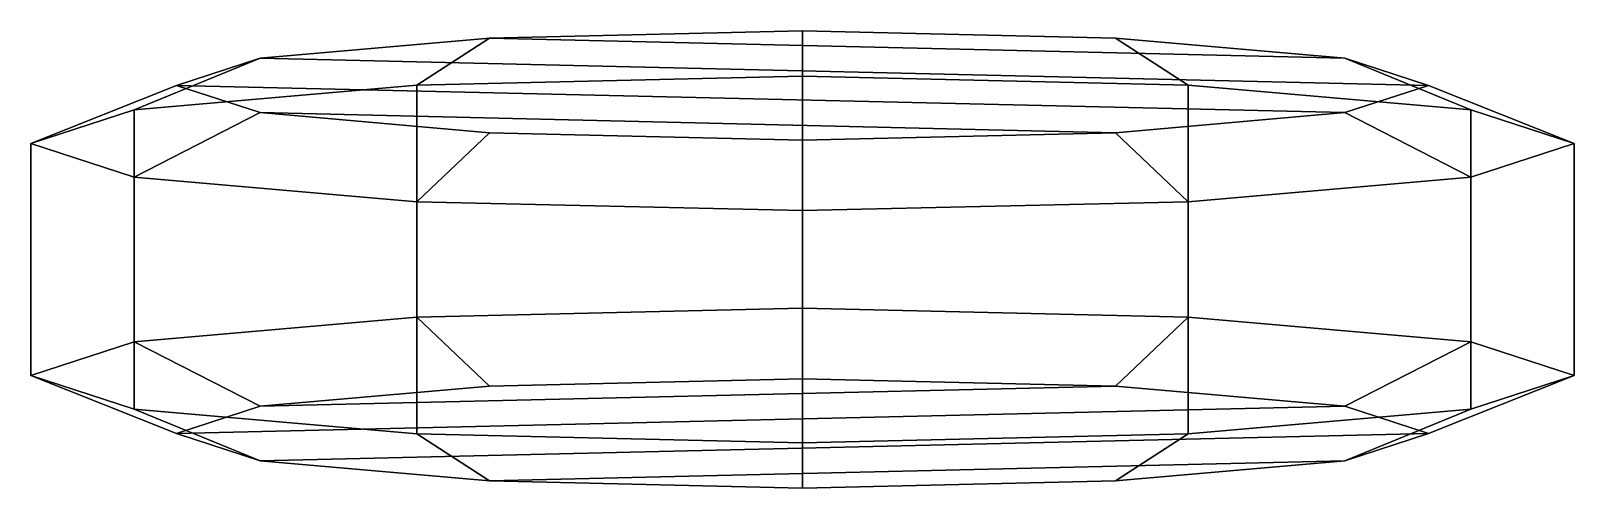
# Model space of a CAD drawing. Extents: x -0.53 to 0.53, y -2.14 to -1.82.
import ezdxf

# ---------------------------------------------------------------- set-up
doc = ezdxf.new("R2010")
doc.units = 0
doc.layers.add('WHEELS', color=2, linetype='CONTINUOUS')

msp = doc.modelspace()

# ---------------------------------------------------------------- linework, layer by layer
at = {"layer": 'WHEELS'}
for points in [[(-0.265, -1.8598, 1.7907), (0, -1.8537, 1.8615), (0, -1.8225, 1.7584), (-0.215, -1.8275, 1.701)], [(0.3724, -1.8413, 1.5442), (-0.215, -1.8275, 1.701), (0, -1.8225, 1.7584), (0.215, -1.8275, 1.701)], [(0, -1.8537, 1.8615), (0.265, -1.8598, 1.7907), (0.215, -1.8275, 1.701), (0, -1.8225, 1.7584)], [(-0.459, -1.8768, 1.5975), (-0.265, -1.8598, 1.7907), (-0.215, -1.8275, 1.701), (-0.3724, -1.8413, 1.5442)], [(0.43, -1.86, 1.33), (-0.3724, -1.8413, 1.5442), (-0.215, -1.8275, 1.701), (0.3724, -1.8413, 1.5442)], [(0.265, -1.8598, 1.7907), (0.459, -1.8768, 1.5975), (0.3724, -1.8413, 1.5442), (0.215, -1.8275, 1.701)], [(-0.53, -1.8998, 1.3335), (-0.459, -1.8768, 1.5975), (-0.3724, -1.8413, 1.5442), (-0.43, -1.86, 1.33)], [(0.3724, -1.8787, 1.1158), (-0.43, -1.86, 1.33), (-0.3724, -1.8413, 1.5442), (0.43, -1.86, 1.33)], [(0.459, -1.8768, 1.5975), (0.53, -1.8998, 1.3335), (0.43, -1.86, 1.33), (0.3724, -1.8413, 1.5442)], [(0, -1.8537, 1.8615), (-0.265, -1.8598, 1.7907), (-0.265, -2.0192, 1.8047), (0, -2.013, 1.8754)], [(0.265, -1.8598, 1.7907), (0, -1.8537, 1.8615), (0, -2.013, 1.8754), (0.265, -2.0192, 1.8047)], [(-0.459, -1.9229, 1.0695), (-0.53, -1.8998, 1.3335), (-0.43, -1.86, 1.33), (-0.3724, -1.8787, 1.1158)], [(-0.265, -1.8598, 1.7907), (-0.459, -1.8768, 1.5975), (-0.459, -2.0361, 1.6114), (-0.265, -2.0192, 1.8047)], [(0.215, -1.8925, 0.959), (-0.3724, -1.8787, 1.1158), (-0.43, -1.86, 1.33), (0.3724, -1.8787, 1.1158)], [(0.459, -1.8768, 1.5975), (0.265, -1.8598, 1.7907), (0.265, -2.0192, 1.8047), (0.459, -2.0361, 1.6114)], [(0.53, -1.8998, 1.3335), (0.459, -1.9229, 1.0695), (0.3724, -1.8787, 1.1158), (0.43, -1.86, 1.33)], [(-0.459, -1.8768, 1.5975), (-0.53, -1.8998, 1.3335), (-0.53, -2.0592, 1.3474), (-0.459, -2.0361, 1.6114)], [(-0.265, -1.9399, 0.8762), (-0.459, -1.9229, 1.0695), (-0.3724, -1.8787, 1.1158), (-0.215, -1.8925, 0.959)], [(0, -1.8975, 0.9016), (-0.215, -1.8925, 0.959), (-0.3724, -1.8787, 1.1158), (0.215, -1.8925, 0.959)], [(0.459, -1.9229, 1.0695), (0.265, -1.9399, 0.8762), (0.215, -1.8925, 0.959), (0.3724, -1.8787, 1.1158)], [(0.53, -1.8998, 1.3335), (0.459, -1.8768, 1.5975), (0.459, -2.0361, 1.6114), (0.53, -2.0592, 1.3474)], [(0, -1.946, 0.8055), (-0.265, -1.9399, 0.8762), (-0.215, -1.8925, 0.959), (0, -1.8975, 0.9016)], [(0.265, -1.9399, 0.8762), (0, -1.946, 0.8055), (0, -1.8975, 0.9016), (0.215, -1.8925, 0.959)], [(-0.53, -1.8998, 1.3335), (-0.459, -1.9229, 1.0695), (-0.459, -2.0823, 1.0834), (-0.53, -2.0592, 1.3474)], [(0.459, -1.9229, 1.0695), (0.53, -1.8998, 1.3335), (0.53, -2.0592, 1.3474), (0.459, -2.0823, 1.0834)], [(-0.459, -1.9229, 1.0695), (-0.265, -1.9399, 0.8762), (-0.265, -2.0992, 0.8902), (-0.459, -2.0823, 1.0834)], [(0.265, -1.9399, 0.8762), (0.459, -1.9229, 1.0695), (0.459, -2.0823, 1.0834), (0.265, -2.0992, 0.8902)], [(-0.265, -1.9399, 0.8762), (0, -1.946, 0.8055), (0, -2.1054, 0.8194), (-0.265, -2.0992, 0.8902)], [(0, -1.946, 0.8055), (0.265, -1.9399, 0.8762), (0.265, -2.0992, 0.8902), (0, -2.1054, 0.8194)], [(0, -2.013, 1.8754), (-0.265, -2.0192, 1.8047), (-0.215, -2.0666, 1.7219), (0, -2.0616, 1.7793)], [(0.265, -2.0192, 1.8047), (0, -2.013, 1.8754), (0, -2.0616, 1.7793), (0.215, -2.0666, 1.7219)], [(-0.265, -2.0192, 1.8047), (-0.459, -2.0361, 1.6114), (-0.3724, -2.0803, 1.5651), (-0.215, -2.0666, 1.7219)], [(0.459, -2.0361, 1.6114), (0.265, -2.0192, 1.8047), (0.215, -2.0666, 1.7219), (0.3724, -2.0803, 1.5651)], [(-0.459, -2.0361, 1.6114), (-0.53, -2.0592, 1.3474), (-0.43, -2.0991, 1.3509), (-0.3724, -2.0803, 1.5651)], [(0.53, -2.0592, 1.3474), (0.459, -2.0361, 1.6114), (0.3724, -2.0803, 1.5651), (0.43, -2.0991, 1.3509)], [(-0.53, -2.0592, 1.3474), (-0.459, -2.0823, 1.0834), (-0.3724, -2.1178, 1.1367), (-0.43, -2.0991, 1.3509)], [(0.215, -2.0666, 1.7219), (-0.3724, -2.0803, 1.5651), (-0.43, -2.0991, 1.3509), (0.3724, -2.0803, 1.5651)], [(0, -2.0616, 1.7793), (-0.215, -2.0666, 1.7219), (-0.3724, -2.0803, 1.5651), (0.215, -2.0666, 1.7219)], [(0.459, -2.0823, 1.0834), (0.53, -2.0592, 1.3474), (0.43, -2.0991, 1.3509), (0.3724, -2.1178, 1.1367)], [(-0.459, -2.0823, 1.0834), (-0.265, -2.0992, 0.8902), (-0.215, -2.1315, 0.9799), (-0.3724, -2.1178, 1.1367)], [(0.3724, -2.0803, 1.5651), (-0.43, -2.0991, 1.3509), (-0.3724, -2.1178, 1.1367), (0.43, -2.0991, 1.3509)], [(0.265, -2.0992, 0.8902), (0.459, -2.0823, 1.0834), (0.3724, -2.1178, 1.1367), (0.215, -2.1315, 0.9799)], [(0.43, -2.0991, 1.3509), (-0.3724, -2.1178, 1.1367), (-0.215, -2.1315, 0.9799), (0.3724, -2.1178, 1.1367)], [(-0.265, -2.0992, 0.8902), (0, -2.1054, 0.8194), (0, -2.1366, 0.9226), (-0.215, -2.1315, 0.9799)], [(0, -2.1054, 0.8194), (0.265, -2.0992, 0.8902), (0.215, -2.1315, 0.9799), (0, -2.1366, 0.9226)], [(0.3724, -2.1178, 1.1367), (-0.215, -2.1315, 0.9799), (0, -2.1366, 0.9226), (0.215, -2.1315, 0.9799)]]:
    msp.add_3dface(points, dxfattribs=at)

doc.saveas('drawing.dxf')
